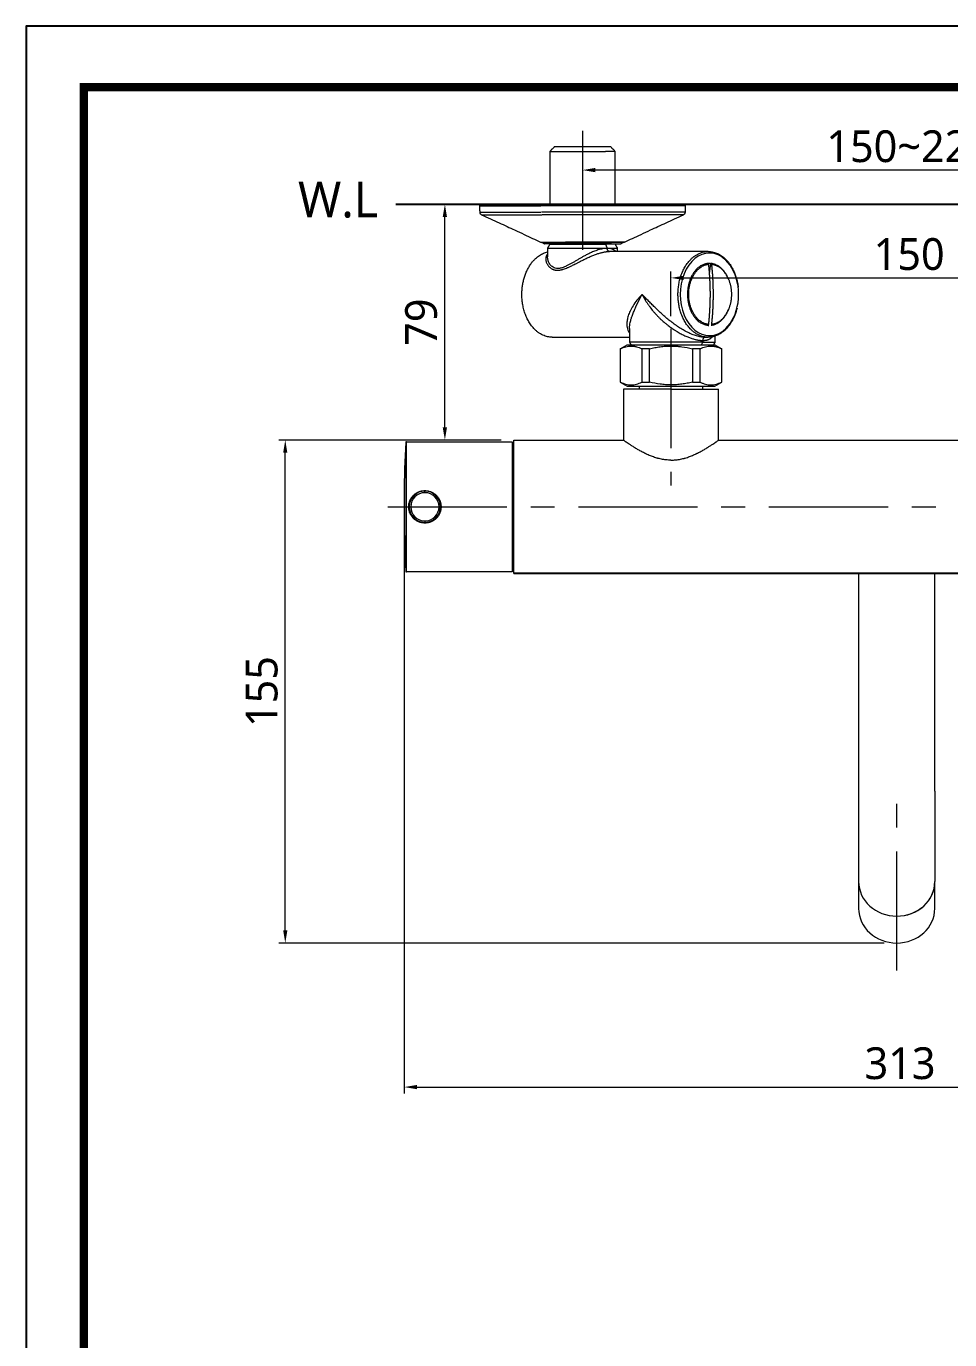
# Model space of a CAD drawing. Extents: x 5217 to 6345, y 0 to 827.
# Drawn here: x 5216.7 to 5507.5, y 413.4 to 826.8 of the extents above; entities that cross this region are included whole.
import ezdxf

# ---------------------------------------------------------------- set-up
doc = ezdxf.new("R2010")
doc.units = 0
doc.header["$LTSCALE"] = 30
doc.header["$MEASUREMENT"] = 0
doc.header["$PDMODE"] = 3
doc.header["$PDSIZE"] = -10
doc.linetypes.add('CENTER', pattern=[2, 1.25, -0.25, 0.25, -0.25])
doc.linetypes.add('HIDDEN2', pattern=[4.7625, 3.175, -1.5875])
doc.layers.get('0').update_dxf_attribs({"linetype": 'CONTINUOUS'})
doc.layers.get('DEFPOINTS').update_dxf_attribs({"linetype": 'CONTINUOUS'})
for name, color, linetype in [('1', 7, 'CONTINUOUS'), ('2', 1, 'HIDDEN2'), ('DEF_LAYER_ASSEM_MEMBER', 7, 'CONTINUOUS')]:
    doc.layers.add(name, color=color, linetype=linetype)
doc.layers.add('치수선', color=7, linetype='CONTINUOUS', lineweight=20)
doc.styles.add('Daelim Dimension', font='NanumGothic.ttf')
doc.dimstyles.new('DEFAULT', dxfattribs={"dimscale": 2, "dimtxt": 2, "dimasz": 2, "dimexe": 0, "dimexo": 2, "dimgap": 1, "dimtad": 1, "dimdec": 1, "dimzin": 9, "dimdsep": 46, "dimtxsty": 'Daelim Dimension', "dimcen": 0.5, "dimclrd": 252, "dimclre": 252, "dimclrt": 3, "dimadec": 1, "dimazin": 0, "dimtfac": 1, "dimtdec": 1, "dimtix": 1, "dimtmove": 0, "dimatfit": 3, "dimfxl": 1, "dimtolj": 1, "dimtzin": 1, "dimlwd": 9, "dimlwe": 9, "dimarcsym": 0})

# ---------------------------------------------------------------- blocks, each defined once
blk = doc.blocks.new('*D6')
at = {"color": 5, "lineweight": 9, "ltscale": 0.5, "transparency": 16777216}
for p, q in [((5647.98, 672.19), (5647.98, 490.92)), ((5335.67, 667.74), (5335.67, 490.92)), ((5339.67, 492.92), (5643.98, 492.92))]:
    blk.add_line(p, q, dxfattribs=at)
at = {"color": 5, "ltscale": 0.5, "transparency": 16777216}
for points in [[(5339.67, 493.59), (5339.67, 492.26), (5335.67, 492.92)], [(5643.98, 493.59), (5643.98, 492.26), (5647.98, 492.92)]]:
    blk.add_solid(points, dxfattribs=at)
at = {"layer": 'DEFPOINTS', "color": 0, "ltscale": 0.5, "transparency": 16777216}
for p in [(5647.98, 676.19), (5335.67, 671.74), (5647.98, 492.92)]:
    blk.add_point(p, dxfattribs=at)
at = {"color": 7, "ltscale": 0.5, "transparency": 16777216, "insert": (5491.83, 500.37), "char_height": 10, "attachment_point": 5, "style": 'Daelim Dimension'}
blk.add_mtext('\\A1;313', dxfattribs=at)
blk = doc.blocks.new('*D7')
at = {"color": 5, "lineweight": 9, "ltscale": 0.5, "transparency": 16777216}
for p, q in [((5366.19, 696.55), (5296.23, 696.55)), ((5298.23, 542.26), (5298.23, 692.55)), ((5486.78, 538.26), (5296.23, 538.26))]:
    blk.add_line(p, q, dxfattribs=at)
at = {"color": 5, "ltscale": 0.5, "transparency": 16777216}
for points in [[(5297.56, 692.55), (5298.89, 692.55), (5298.23, 696.55)], [(5297.56, 542.26), (5298.89, 542.26), (5298.23, 538.26)]]:
    blk.add_solid(points, dxfattribs=at)
at = {"layer": 'DEFPOINTS', "color": 0, "ltscale": 0.5, "transparency": 16777216}
for p in [(5298.23, 696.55), (5370.19, 696.55), (5490.78, 538.26)]:
    blk.add_point(p, dxfattribs=at)
at = {"color": 7, "ltscale": 0.5, "transparency": 16777216, "insert": (5290.84, 617.4), "char_height": 10, "attachment_point": 5, "rotation": 90, "style": 'Daelim Dimension'}
blk.add_mtext('\\A1;155', dxfattribs=at)
blk = doc.blocks.new('*D8')
at = {"color": 5, "lineweight": 9, "ltscale": 0.5, "transparency": 16777216}
for p, q in [((5355.86, 770.79), (5346.49, 770.79)), ((5348.49, 700.55), (5348.49, 766.79)), ((5366.19, 696.55), (5346.49, 696.55))]:
    blk.add_line(p, q, dxfattribs=at)
at = {"color": 5, "ltscale": 0.5, "transparency": 16777216}
for points in [[(5347.82, 766.79), (5349.15, 766.79), (5348.49, 770.79)], [(5347.82, 700.55), (5349.15, 700.55), (5348.49, 696.55)]]:
    blk.add_solid(points, dxfattribs=at)
at = {"layer": 'DEFPOINTS', "color": 0, "ltscale": 0.5, "transparency": 16777216}
for p in [(5348.49, 770.79), (5359.86, 770.79), (5370.19, 696.55)]:
    blk.add_point(p, dxfattribs=at)
at = {"color": 7, "ltscale": 0.5, "transparency": 16777216, "insert": (5341.04, 733.67), "char_height": 10, "attachment_point": 5, "rotation": 90, "style": 'Daelim Dimension'}
blk.add_mtext('\\A1;79', dxfattribs=at)
blk = doc.blocks.new('*D15')
at = {"color": 5, "lineweight": 9, "ltscale": 0.5, "transparency": 16777216}
for p, q in [((5419.69, 735.52), (5419.69, 749.61)), ((5569.69, 735.52), (5569.69, 749.61)), ((5423.69, 747.61), (5565.69, 747.61))]:
    blk.add_line(p, q, dxfattribs=at)
at = {"color": 5, "ltscale": 0.5, "transparency": 16777216}
for points in [[(5423.69, 748.27), (5423.69, 746.94), (5419.69, 747.61)], [(5565.69, 748.27), (5565.69, 746.94), (5569.69, 747.61)]]:
    blk.add_solid(points, dxfattribs=at)
at = {"layer": 'DEFPOINTS', "color": 0, "ltscale": 0.5, "transparency": 16777216}
for p in [(5569.69, 747.61), (5419.69, 731.52), (5569.69, 731.52)]:
    blk.add_point(p, dxfattribs=at)
at = {"color": 7, "ltscale": 0.5, "transparency": 16777216, "insert": (5494.69, 755.04), "char_height": 10, "attachment_point": 5, "style": 'Daelim Dimension'}
blk.add_mtext('\\A1;150', dxfattribs=at)
blk = doc.blocks.new('*D16')
at = {"color": 5, "lineweight": 9, "ltscale": 0.5, "transparency": 16777216}
for p, q in [((5391.84, 789.89), (5391.84, 779.54)), ((5597.55, 789.89), (5597.55, 779.54)), ((5593.55, 781.54), (5395.84, 781.54))]:
    blk.add_line(p, q, dxfattribs=at)
at = {"color": 5, "ltscale": 0.5, "transparency": 16777216}
for points in [[(5395.84, 782.2), (5395.84, 780.87), (5391.84, 781.54)], [(5593.55, 782.2), (5593.55, 780.87), (5597.55, 781.54)]]:
    blk.add_solid(points, dxfattribs=at)
at = {"layer": 'DEFPOINTS', "color": 0, "ltscale": 0.5, "transparency": 16777216}
for p in [(5391.84, 793.89), (5597.55, 793.89), (5391.84, 781.54)]:
    blk.add_point(p, dxfattribs=at)
at = {"color": 7, "ltscale": 0.5, "transparency": 16777216, "insert": (5494.69, 788.98), "char_height": 10, "attachment_point": 5, "style": 'Daelim Dimension'}
blk.add_mtext('\\A1;150~220', dxfattribs=at)

msp = doc.modelspace()

# ---------------------------------------------------------------- linework, layer by layer
at = {"ltscale": 0.5}
msp.add_line((5333.04, 770.79), (6023.73, 770.79), dxfattribs=at)
at = {"color": 7, "ltscale": 0.5}
msp.add_line((5611.19, 654.55), (5370.19, 654.55), dxfattribs=at)
at = {"ltscale": 0.5}
msp.add_lwpolyline([(5216.66, 0), (6345.06, 0), (6345.06, 826.8), (5216.66, 826.8)], close=True, dxfattribs=at)
at = {"color": 5, "linetype": 'ByBlock', "lineweight": 200, "const_width": 2.6}
msp.add_lwpolyline([(5234.81, 35.4), (6326.81, 35.4), (6326.81, 807.6), (5234.81, 807.6)], close=True, dxfattribs=at)
at = {"layer": '1', "color": 7, "linetype": 'Continuous', "lineweight": 18}
for p, q in [((5381.54, 787.42), (5381.54, 770.79)), ((5381.54, 787.42), (5399.12, 787.42)), ((5383.04, 788.92), (5400.64, 788.92)), ((5402.14, 787.42), (5399.12, 787.42)), ((5402.14, 770.79), (5402.14, 787.42)), ((5359.86, 770.79), (5378.91, 770.79)), ((5423.81, 770.79), (5379.04, 770.79)), ((5424.21, 768.31), (5424.31, 770.26)), ((5379.06, 758.79), (5386.67, 758.79)), ((5400.32, 758.32), (5379.84, 758.32)), ((5380.84, 757), (5380.84, 754.18)), ((5381.54, 758.32), (5381.54, 758.22)), ((5381.54, 758.22), (5399.12, 758.22)), ((5386.75, 758.79), (5386.67, 758.79)), ((5404.62, 758.79), (5386.75, 758.79)), ((5402.14, 758.22), (5399.12, 758.22)), ((5400.32, 758.32), (5403.84, 758.32)), ((5402.14, 758.22), (5402.14, 758.32)), ((5402.84, 755.92), (5402.84, 757)), ((5405.04, 758.88), (5405.03, 758.88)), ((5431.43, 755.92), (5400.32, 755.92)), ((5406.62, 731.69), (5406.62, 727.35)), ((5433.62, 727.35), (5433.62, 729.33)), ((5403.69, 725.3), (5405.86, 726.55)), ((5403.69, 725.3), (5403.69, 714.8)), ((5405.86, 726.55), (5433.53, 726.55)), ((5429.67, 727.35), (5406.62, 727.35)), ((5429.67, 727.35), (5433.62, 727.35)), ((5433.53, 726.55), (5435.69, 725.3)), ((5435.69, 714.8), (5435.69, 725.3)), ((5403.69, 714.8), (5405.86, 713.55)), ((5404.69, 712.55), (5404.69, 696.55)), ((5419.69, 712.55), (5404.69, 712.55)), ((5405.86, 713.55), (5433.53, 713.55)), ((5409.69, 713.55), (5409.69, 712.55)), ((5419.69, 712.55), (5434.69, 712.55)), ((5429.69, 712.55), (5429.69, 713.55)), ((5433.53, 713.55), (5435.69, 714.8)), ((5434.69, 696.55), (5434.69, 712.55)), ((5336.18, 695.86), (5336.18, 655.23)), ((5336.38, 696.05), (5369.69, 696.05)), ((5369.69, 696.05), (5369.69, 655.05)), ((5369.69, 695.55), (5370.19, 695.55)), ((5370.19, 654.55), (5370.19, 696.55)), ((5369.69, 655.05), (5336.38, 655.05)), ((5370.19, 655.55), (5369.69, 655.55)), ((5478.78, 557.59), (5478.78, 549.14)), ((5502.78, 549.14), (5502.78, 557.59))]:
    msp.add_line(p, q, dxfattribs=at)
at = {"layer": '1', "color": 7, "linetype": 'Continuous', "lineweight": 13}
for p, q in [((5359.36, 770.26), (5378.71, 770.26)), ((5424.31, 770.26), (5378.84, 770.26)), ((5359.47, 768.31), (5378.75, 768.31)), ((5360.04, 767.46), (5378.99, 767.46)), ((5424.21, 768.31), (5378.89, 768.31)), ((5423.63, 767.46), (5379.12, 767.46)), ((5378.64, 758.88), (5386.5, 758.88)), ((5386.58, 758.88), (5386.5, 758.88)), ((5405.03, 758.88), (5386.58, 758.88)), ((5399.12, 758.32), (5399.12, 758.22)), ((5399.61, 757), (5399.61, 756.92)), ((5400.32, 758.32), (5400.84, 758.79)), ((5431.79, 729.42), (5431.43, 728.92)), ((5429.34, 726.55), (5429.67, 727.35)), ((5336.38, 655.05), (5336.38, 696.05)), ((5342.19, 680), (5342.19, 680.5)), ((5342.19, 671.1), (5342.19, 670.6))]:
    msp.add_line(p, q, dxfattribs=at)
at = {"layer": '1', "color": 7, "linetype": 'Continuous', "lineweight": 18}
for centre, radius, start, end in [((5359.86, 770.29), 0.5, 90, 183), ((5423.81, 770.29), 0.5, 357, 90), ((5360.46, 768.37), 1, 183, 245.2249), ((5423.21, 768.37), 1, 294.7751, 357), ((5379.06, 759.79), 1, 245.2249, 270), ((5404.62, 759.79), 1, 270, 294.7751), ((5615.67, 678.97), 280, 176.5428, 179.9217), ((5336.38, 695.85), 0.2, 90, 176.5428), ((5342.19, 675.55), 4.95, 90, 270), ((5342.19, 675.55), 4.95, 270, 90), ((5615.67, 672.12), 280, 180.0782, 183.4572), ((5336.38, 655.25), 0.2, 183.4572, 270)]:
    msp.add_arc(centre, radius, start, end, dxfattribs=at)
at = {"layer": '1', "color": 7, "linetype": 'Continuous', "lineweight": 13}
for start, end in [(90, 270), (270, 90)]:
    msp.add_arc((5342.19, 675.55), 4.45, start, end, dxfattribs=at)
msp.add_ellipse((5386.67, 759.79), major_axis=(0, -1), ratio=0.404135, start_param=5.850778, end_param=6.283185, dxfattribs=at)
at = {"layer": '1', "color": 7, "linetype": 'Continuous', "lineweight": 18}
for centre, major_axis, ratio, start_param, end_param in [((5431.79, 742.42), (0, 13), 0.707107, 0, 3.141593), ((5431.79, 742.42), (0, 13), 0.707107, 3.141593, 6.283185), ((5459.58, 742.42), (0, 40), 0.707107, 1.32531, 1.408177), ((5490.78, 557.59), (12, 0), 0.906308, 3.141593, 4.712389), ((5490.78, 557.59), (-12, 0), 0.906308, 1.570796, 3.141593), ((5490.78, 549.14), (12, 0), 0.906308, 3.141593, 4.712389), ((5490.78, 549.14), (12, 0), 0.906308, 4.712389, 6.283185)]:
    msp.add_ellipse(centre, major_axis=major_axis, ratio=ratio, start_param=start_param, end_param=end_param, dxfattribs=at)
for points, degree in [([(5383.04, 788.92), (5381.54, 787.42)], 1), ([(5402.14, 787.42), (5400.64, 788.92)], 1), ([(5359.36, 770.26), (5359.47, 768.31)], 1), ([(5379.16, 758.75), (5379.84, 758.32)], 1), ([(5381.54, 758.22), (5380.84, 757)], 1), ([(5402.84, 757), (5402.14, 758.22)], 1), ([(5403.84, 758.32), (5404.54, 758.77)], 1), ([(5399.4, 755.86), (5399.66, 755.89)], 1), ([(5399.66, 755.89), (5399.94, 755.93), (5400.19, 755.94)], 2), ([(5431.62, 752.17), (5431.56, 752.17), (5431.44, 752.17), (5431.26, 752.16), (5431.14, 752.15), (5431.08, 752.14)], 3), ([(5431.08, 752.14), (5431.26, 752.14)], 1), ([(5432.15, 752.14), (5432.09, 752.15), (5431.97, 752.16), (5431.8, 752.17), (5431.68, 752.17), (5431.62, 752.17)], 3), ([(5432.15, 752.14), (5432.32, 752.14)], 1), ([(5431.08, 732.7), (5431.14, 732.69), (5431.26, 732.68), (5431.44, 732.67), (5431.56, 732.67), (5431.62, 732.67)], 3), ([(5431.26, 732.7), (5431.08, 732.7)], 1), ([(5382.29, 728.92), (5406.62, 728.92)], 1), ([(5429.88, 728.94), (5429.8, 728.95)], 1), ([(5430.26, 728.91), (5429.88, 728.94)], 1), ([(5430.37, 728.92), (5431.43, 728.92)], 1), ([(5403.75, 714.8), (5403.75, 725.3)], 1), ([(5406.62, 727.35), (5407.12, 726.48)], 1), ([(5410.52, 725.3), (5410.52, 714.8)], 1), ([(5412.93, 714.8), (5412.93, 725.3)], 1), ([(5426.46, 725.3), (5426.46, 714.8)], 1), ([(5428.87, 714.8), (5428.87, 725.3)], 1), ([(5433.12, 726.48), (5433.62, 727.35)], 1), ([(5435.63, 725.3), (5435.63, 714.8)], 1), ([(5370.19, 696.55), (5404.69, 696.55)], 1), ([(5434.69, 696.55), (5554.69, 696.55)], 1)]:
    msp.add_open_spline(points, degree=degree, dxfattribs=at)
for points, knots in [([(5360.04, 767.46), (5360.96, 767.04), (5362.76, 766.21), (5365.47, 764.98), (5368.02, 763.81), (5370.66, 762.59), (5373.36, 761.33), (5376.07, 760.06), (5377.81, 759.26), (5378.64, 758.88)], [0, 0, 0, 0, 0.155326, 0.298947, 0.43297, 0.559023, 0.716571, 0.863432, 1, 1, 1, 1]), ([(5405.03, 758.88), (5405.87, 759.26), (5407.6, 760.06), (5410.31, 761.33), (5413.01, 762.59), (5415.65, 763.81), (5418.21, 764.98), (5420.91, 766.21), (5422.71, 767.04), (5423.63, 767.46)], [0, 0, 0, 0, 0.136568, 0.283429, 0.440977, 0.56703, 0.701053, 0.844674, 1, 1, 1, 1]), ([(5431.26, 752.14), (5431.27, 752.14), (5431.28, 752.14), (5431.3, 752.14), (5431.31, 752.13), (5431.32, 752.13), (5431.32, 752.13), (5431.34, 752.12), (5431.35, 752.11), (5431.37, 752.1), (5431.38, 752.09), (5431.39, 752.08), (5431.39, 752.08), (5431.4, 752.06), (5431.41, 752.05), (5431.43, 752.03), (5431.43, 752.02), (5431.44, 752), (5431.44, 752), (5431.45, 751.97), (5431.45, 751.96), (5431.46, 751.92), (5431.46, 751.91), (5431.47, 751.89)], [0, 0, 0, 0, 0.125, 0.125, 0.1875, 0.1875, 0.25, 0.25, 0.375, 0.375, 0.4375, 0.4375, 0.5, 0.5, 0.625, 0.625, 0.6875, 0.6875, 0.75, 0.75, 0.875, 0.875, 1, 1, 1, 1]), ([(5432.32, 752.14), (5432.33, 752.14), (5432.34, 752.14), (5432.36, 752.14), (5432.37, 752.13), (5432.38, 752.13), (5432.39, 752.13), (5432.4, 752.12), (5432.41, 752.11), (5432.43, 752.1), (5432.44, 752.09), (5432.45, 752.08), (5432.45, 752.08), (5432.47, 752.06), (5432.47, 752.05), (5432.49, 752.03), (5432.49, 752.02), (5432.5, 752), (5432.5, 752), (5432.51, 751.97), (5432.51, 751.96), (5432.52, 751.92), (5432.53, 751.91), (5432.53, 751.89)], [0, 0, 0, 0, 0.125, 0.125, 0.1875, 0.1875, 0.25, 0.25, 0.375, 0.375, 0.4375, 0.4375, 0.5, 0.5, 0.625, 0.625, 0.6875, 0.6875, 0.75, 0.75, 0.875, 0.875, 1, 1, 1, 1]), ([(5406.62, 731.68), (5406.62, 731.68), (5406.62, 731.85), (5406.63, 732.15), (5406.66, 732.45), (5406.68, 732.58)], [0, 0, 0, 0, 0.002729, 0.58299, 1, 1, 1, 1]), ([(5431.47, 732.96), (5431.46, 732.94), (5431.46, 732.92), (5431.46, 732.9), (5431.45, 732.89), (5431.45, 732.87), (5431.45, 732.86), (5431.44, 732.84), (5431.43, 732.82), (5431.42, 732.8), (5431.41, 732.8), (5431.4, 732.78), (5431.4, 732.78), (5431.39, 732.76), (5431.38, 732.75), (5431.36, 732.74), (5431.35, 732.73), (5431.34, 732.73), (5431.34, 732.72), (5431.32, 732.71), (5431.31, 732.71), (5431.28, 732.7), (5431.27, 732.7), (5431.26, 732.7)], [0, 0, 0, 0, 0.125, 0.125, 0.1875, 0.1875, 0.25, 0.25, 0.375, 0.375, 0.4375, 0.4375, 0.5, 0.5, 0.625, 0.625, 0.6875, 0.6875, 0.75, 0.75, 0.875, 0.875, 1, 1, 1, 1]), ([(5432.53, 732.96), (5432.53, 732.94), (5432.52, 732.92), (5432.52, 732.9), (5432.51, 732.89), (5432.51, 732.87), (5432.51, 732.86), (5432.5, 732.84), (5432.49, 732.82), (5432.48, 732.8), (5432.47, 732.8), (5432.47, 732.78), (5432.46, 732.78), (5432.45, 732.76), (5432.44, 732.75), (5432.42, 732.74), (5432.41, 732.73), (5432.4, 732.73), (5432.4, 732.72), (5432.38, 732.71), (5432.37, 732.71), (5432.34, 732.7), (5432.33, 732.7), (5432.32, 732.7)], [0, 0, 0, 0, 0.125, 0.125, 0.1875, 0.1875, 0.25, 0.25, 0.375, 0.375, 0.4375, 0.4375, 0.5, 0.5, 0.625, 0.625, 0.6875, 0.6875, 0.75, 0.75, 0.875, 0.875, 1, 1, 1, 1]), ([(5403.75, 725.3), (5404.03, 725.43), (5404.31, 725.55), (5404.87, 725.77), (5405.15, 725.86), (5405.71, 726.01), (5405.99, 726.07), (5406.56, 726.14), (5406.84, 726.16), (5407.41, 726.16), (5407.69, 726.14), (5408.05, 726.1), (5408.12, 726.09), (5408.26, 726.06), (5408.48, 726.02), (5408.69, 725.97), (5409.4, 725.79), (5409.96, 725.57), (5410.52, 725.3)], [0, 0, 0, 0, 0.125, 0.125, 0.25, 0.25, 0.375, 0.375, 0.5, 0.5, 0.625, 0.625, 0.65625, 0.65625, 0.6875, 0.75, 0.75, 1, 1, 1, 1]), ([(5412.93, 725.3), (5413.48, 725.43), (5414.04, 725.55), (5415.16, 725.77), (5415.72, 725.86), (5416.84, 726.01), (5417.4, 726.07), (5418.53, 726.14), (5419.1, 726.16), (5420.24, 726.16), (5420.81, 726.14), (5421.52, 726.1), (5421.66, 726.09), (5421.95, 726.06), (5422.38, 726.02), (5422.8, 725.97), (5424.22, 725.79), (5425.34, 725.57), (5426.46, 725.3)], [0, 0, 0, 0, 0.125, 0.125, 0.25, 0.25, 0.375, 0.375, 0.5, 0.5, 0.625, 0.625, 0.65625, 0.65625, 0.6875, 0.75, 0.75, 1, 1, 1, 1]), ([(5428.87, 725.3), (5429.15, 725.43), (5429.42, 725.55), (5429.98, 725.77), (5430.26, 725.86), (5430.82, 726.01), (5431.11, 726.07), (5431.67, 726.14), (5431.95, 726.16), (5432.52, 726.16), (5432.81, 726.14), (5433.16, 726.1), (5433.24, 726.09), (5433.38, 726.06), (5433.59, 726.02), (5433.81, 725.97), (5434.51, 725.79), (5435.07, 725.57), (5435.63, 725.3)], [0, 0, 0, 0, 0.125, 0.125, 0.25, 0.25, 0.375, 0.375, 0.5, 0.5, 0.625, 0.625, 0.65625, 0.65625, 0.6875, 0.75, 0.75, 1, 1, 1, 1]), ([(5403.75, 714.8), (5404.03, 714.66), (5404.31, 714.54), (5404.87, 714.33), (5405.15, 714.23), (5405.71, 714.09), (5405.99, 714.03), (5406.56, 713.95), (5406.84, 713.93), (5407.27, 713.93), (5407.41, 713.93), (5407.62, 713.95), (5407.69, 713.95), (5407.84, 713.97), (5407.91, 713.98), (5408.27, 714.03), (5408.55, 714.08), (5409.4, 714.31), (5409.96, 714.52), (5410.52, 714.8)], [0, 0, 0, 0, 0.125, 0.125, 0.25, 0.25, 0.375, 0.375, 0.5, 0.5, 0.5625, 0.5625, 0.59375, 0.59375, 0.625, 0.625, 0.75, 0.75, 1, 1, 1, 1]), ([(5426.46, 714.8), (5425.9, 714.66), (5425.34, 714.54), (5424.23, 714.33), (5423.67, 714.23), (5422.54, 714.09), (5421.98, 714.03), (5420.85, 713.95), (5420.28, 713.93), (5419.43, 713.93), (5419.15, 713.93), (5418.72, 713.95), (5418.58, 713.95), (5418.29, 713.97), (5418.15, 713.98), (5417.43, 714.03), (5416.86, 714.08), (5415.16, 714.31), (5414.04, 714.52), (5412.93, 714.8)], [0, 0, 0, 0, 0.125, 0.125, 0.25, 0.25, 0.375, 0.375, 0.5, 0.5, 0.5625, 0.5625, 0.59375, 0.59375, 0.625, 0.625, 0.75, 0.75, 1, 1, 1, 1]), ([(5428.87, 714.8), (5429.15, 714.66), (5429.42, 714.54), (5429.98, 714.33), (5430.26, 714.23), (5430.82, 714.09), (5431.11, 714.03), (5431.67, 713.95), (5431.95, 713.93), (5432.38, 713.93), (5432.52, 713.93), (5432.74, 713.95), (5432.81, 713.95), (5432.95, 713.97), (5433.02, 713.98), (5433.38, 714.03), (5433.66, 714.08), (5434.51, 714.31), (5435.08, 714.52), (5435.63, 714.8)], [0, 0, 0, 0, 0.125, 0.125, 0.25, 0.25, 0.375, 0.375, 0.5, 0.5, 0.5625, 0.5625, 0.59375, 0.59375, 0.625, 0.625, 0.75, 0.75, 1, 1, 1, 1]), ([(5419.69, 690.24), (5419.17, 690.24), (5418.66, 690.27), (5417.66, 690.38), (5417.16, 690.45), (5416.43, 690.6), (5416.19, 690.65), (5415.82, 690.74), (5415.7, 690.77), (5415.52, 690.82), (5415.46, 690.84), (5415.34, 690.87), (5415.05, 690.96), (5414.52, 691.12), (5414.07, 691.28), (5413.4, 691.53), (5412.97, 691.7), (5412.34, 691.98), (5412.13, 692.07), (5411.88, 692.19), (5411.83, 692.22), (5411.73, 692.26), (5411.57, 692.34), (5411.43, 692.41), (5410.93, 692.65), (5410.55, 692.85), (5409.83, 693.24), (5409.48, 693.44), (5408.97, 693.74), (5408.81, 693.83), (5408.57, 693.98), (5408.49, 694.03), (5408.37, 694.1), (5408.33, 694.12), (5408.25, 694.17), (5408.22, 694.19), (5407.87, 694.41), (5407.58, 694.59), (5407.04, 694.94), (5406.79, 695.1), (5406.33, 695.41), (5406.11, 695.56), (5405.82, 695.76), (5405.73, 695.82), (5405.62, 695.9), (5405.6, 695.91), (5405.55, 695.94), (5405.53, 695.95), (5405.47, 696), (5405.43, 696.02), (5405.24, 696.16), (5405.11, 696.25), (5404.91, 696.39), (5404.83, 696.45), (5404.76, 696.5), (5404.75, 696.51), (5404.73, 696.52), (5404.72, 696.53), (5404.7, 696.54), (5404.69, 696.55), (5404.69, 696.55), (5404.69, 696.55), (5404.69, 696.55)], [0, 0, 0, 0, 0.06241, 0.06241, 0.124821, 0.124821, 0.156026, 0.156026, 0.171629, 0.171629, 0.17943, 0.17943, 0.187231, 0.218437, 0.249642, 0.249642, 0.312052, 0.312052, 0.343257, 0.343257, 0.351059, 0.351059, 0.35886, 0.374463, 0.374463, 0.436873, 0.436873, 0.499284, 0.499284, 0.530489, 0.530489, 0.546091, 0.546091, 0.553893, 0.553893, 0.561694, 0.561694, 0.624104, 0.624104, 0.686515, 0.686515, 0.748925, 0.748925, 0.780131, 0.780131, 0.787932, 0.787932, 0.795733, 0.795733, 0.811336, 0.811336, 0.873746, 0.873746, 0.936157, 0.936157, 0.951759, 0.951759, 0.967362, 0.967362, 0.998567, 0.998567, 1, 1, 1, 1]), ([(5419.69, 690.24), (5420.21, 690.24), (5420.72, 690.27), (5421.73, 690.38), (5422.22, 690.45), (5422.96, 690.6), (5423.2, 690.65), (5423.56, 690.74), (5423.68, 690.77), (5423.86, 690.82), (5423.92, 690.84), (5424.04, 690.87), (5424.34, 690.96), (5424.86, 691.12), (5425.31, 691.28), (5425.98, 691.53), (5426.41, 691.7), (5427.04, 691.98), (5427.25, 692.07), (5427.51, 692.19), (5427.56, 692.22), (5427.66, 692.26), (5427.81, 692.34), (5427.96, 692.41), (5428.45, 692.65), (5428.83, 692.85), (5429.56, 693.24), (5429.91, 693.44), (5430.41, 693.74), (5430.57, 693.83), (5430.82, 693.98), (5430.9, 694.03), (5431.01, 694.1), (5431.05, 694.12), (5431.13, 694.17), (5431.17, 694.19), (5431.51, 694.41), (5431.8, 694.59), (5432.34, 694.94), (5432.59, 695.1), (5433.06, 695.41), (5433.27, 695.56), (5433.56, 695.76), (5433.66, 695.82), (5433.77, 695.9), (5433.79, 695.91), (5433.83, 695.94), (5433.85, 695.95), (5433.91, 696), (5433.95, 696.02), (5434.14, 696.16), (5434.27, 696.25), (5434.48, 696.39), (5434.56, 696.45), (5434.62, 696.5), (5434.63, 696.51), (5434.66, 696.52), (5434.66, 696.53), (5434.68, 696.54), (5434.69, 696.55), (5434.69, 696.55), (5434.69, 696.55), (5434.69, 696.55)], [0, 0, 0, 0, 0.06241, 0.06241, 0.124821, 0.124821, 0.156026, 0.156026, 0.171629, 0.171629, 0.17943, 0.17943, 0.187231, 0.218437, 0.249642, 0.249642, 0.312052, 0.312052, 0.343257, 0.343257, 0.351059, 0.351059, 0.35886, 0.374463, 0.374463, 0.436873, 0.436873, 0.499284, 0.499284, 0.530489, 0.530489, 0.546091, 0.546091, 0.553893, 0.553893, 0.561694, 0.561694, 0.624104, 0.624104, 0.686515, 0.686515, 0.748925, 0.748925, 0.78013, 0.78013, 0.787932, 0.787932, 0.795733, 0.795733, 0.811336, 0.811336, 0.873746, 0.873746, 0.936157, 0.936157, 0.951759, 0.951759, 0.967362, 0.967362, 0.998567, 0.998567, 1, 1, 1, 1]), ([(5335.67, 679.36), (5335.67, 679.33), (5335.67, 679.17), (5335.67, 678.69), (5335.67, 678.04), (5335.67, 677.35), (5335.67, 676.71), (5335.67, 675.99), (5335.67, 675.12), (5335.67, 674.07), (5335.67, 673.03), (5335.67, 672.12), (5335.67, 671.81), (5335.67, 671.74)], [0, 0, 0, 0, 0.095766, 0.187125, 0.270175, 0.342525, 0.403372, 0.453063, 0.536817, 0.629984, 0.73602, 0.861262, 1, 1, 1, 1]), ([(5337.09, 675.55), (5337.09, 675.72), (5337.1, 675.88), (5337.13, 676.22), (5337.18, 676.55), (5337.26, 676.87), (5337.33, 677.07), (5337.34, 677.11), (5337.36, 677.19), (5337.38, 677.23), (5337.42, 677.35), (5337.45, 677.43), (5337.55, 677.66), (5337.62, 677.81), (5337.77, 678.1), (5337.86, 678.24), (5338, 678.45), (5338.05, 678.52), (5338.12, 678.62), (5338.15, 678.65), (5338.2, 678.72), (5338.23, 678.75), (5338.36, 678.91), (5338.47, 679.04), (5338.7, 679.27), (5338.83, 679.38), (5339.08, 679.59), (5339.22, 679.69), (5339.39, 679.81), (5339.42, 679.83), (5339.5, 679.88), (5339.6, 679.94), (5339.71, 680), (5339.93, 680.12), (5340.23, 680.26), (5340.54, 680.38), (5340.78, 680.45), (5340.86, 680.47), (5340.99, 680.5), (5341.03, 680.51), (5341.11, 680.53), (5341.15, 680.54), (5341.36, 680.58), (5341.69, 680.63), (5342.02, 680.65), (5342.35, 680.65), (5342.52, 680.64), (5342.73, 680.62), (5342.77, 680.61), (5342.86, 680.6), (5342.98, 680.59), (5343.11, 680.56), (5343.35, 680.52), (5343.68, 680.43), (5343.99, 680.32), (5344.18, 680.24), (5344.22, 680.23), (5344.3, 680.19), (5344.34, 680.17), (5344.45, 680.12), (5344.53, 680.08), (5344.75, 679.96), (5344.89, 679.88), (5345.16, 679.69), (5345.3, 679.6), (5345.49, 679.44), (5345.55, 679.38), (5345.65, 679.3), (5345.68, 679.27), (5345.74, 679.21), (5345.77, 679.18), (5345.91, 679.04), (5346.03, 678.91), (5346.24, 678.66), (5346.34, 678.52), (5346.52, 678.25), (5346.61, 678.11), (5346.71, 677.92), (5346.72, 677.88), (5346.76, 677.81), (5346.82, 677.7), (5346.87, 677.58), (5346.97, 677.35), (5347.08, 677.04), (5347.16, 676.72), (5347.21, 676.47), (5347.22, 676.39), (5347.24, 676.26), (5347.25, 676.22), (5347.26, 676.14), (5347.26, 676.09), (5347.28, 675.88), (5347.29, 675.72), (5347.29, 675.55)], [0, 0, 0, 0, 0.03125, 0.03125, 0.0625, 0.09375, 0.09375, 0.101563, 0.101563, 0.109375, 0.109375, 0.125, 0.125, 0.15625, 0.15625, 0.1875, 0.1875, 0.203125, 0.203125, 0.210937, 0.210937, 0.21875, 0.21875, 0.25, 0.25, 0.28125, 0.28125, 0.3125, 0.3125, 0.320312, 0.320312, 0.328125, 0.34375, 0.34375, 0.375, 0.40625, 0.40625, 0.421875, 0.421875, 0.429687, 0.429687, 0.4375, 0.4375, 0.46875, 0.5, 0.5, 0.53125, 0.53125, 0.539062, 0.539062, 0.546875, 0.5625, 0.5625, 0.59375, 0.625, 0.625, 0.632813, 0.632813, 0.640625, 0.640625, 0.65625, 0.65625, 0.6875, 0.6875, 0.71875, 0.71875, 0.734375, 0.734375, 0.742188, 0.742188, 0.75, 0.75, 0.78125, 0.78125, 0.8125, 0.8125, 0.84375, 0.84375, 0.851563, 0.851563, 0.859375, 0.875, 0.875, 0.90625, 0.9375, 0.9375, 0.953125, 0.953125, 0.960938, 0.960938, 0.96875, 0.96875, 1, 1, 1, 1]), ([(5347.29, 675.55), (5347.29, 675.38), (5347.28, 675.21), (5347.25, 674.88), (5347.2, 674.55), (5347.12, 674.22), (5347.06, 674.02), (5347.05, 673.98), (5347.02, 673.9), (5347.01, 673.86), (5346.96, 673.74), (5346.93, 673.67), (5346.84, 673.44), (5346.77, 673.28), (5346.61, 672.99), (5346.52, 672.85), (5346.39, 672.64), (5346.34, 672.57), (5346.26, 672.47), (5346.24, 672.44), (5346.19, 672.37), (5346.16, 672.34), (5346.03, 672.18), (5345.92, 672.06), (5345.68, 671.82), (5345.56, 671.71), (5345.3, 671.5), (5345.17, 671.4), (5345, 671.29), (5344.96, 671.26), (5344.89, 671.22), (5344.78, 671.15), (5344.67, 671.09), (5344.45, 670.97), (5344.15, 670.83), (5343.84, 670.72), (5343.6, 670.64), (5343.52, 670.62), (5343.4, 670.59), (5343.36, 670.58), (5343.27, 670.56), (5343.23, 670.55), (5343.03, 670.51), (5342.7, 670.46), (5342.36, 670.45), (5342.03, 670.45), (5341.86, 670.45), (5341.65, 670.48), (5341.61, 670.48), (5341.53, 670.49), (5341.4, 670.51), (5341.28, 670.53), (5341.03, 670.58), (5340.71, 670.66), (5340.4, 670.77), (5340.2, 670.85), (5340.16, 670.87), (5340.09, 670.9), (5340.05, 670.92), (5339.93, 670.97), (5339.86, 671.01), (5339.64, 671.13), (5339.5, 671.21), (5339.22, 671.4), (5339.09, 671.5), (5338.9, 671.65), (5338.83, 671.71), (5338.74, 671.79), (5338.71, 671.82), (5338.65, 671.88), (5338.62, 671.91), (5338.47, 672.06), (5338.36, 672.18), (5338.15, 672.44), (5338.05, 672.57), (5337.86, 672.84), (5337.78, 672.99), (5337.68, 673.17), (5337.66, 673.21), (5337.62, 673.28), (5337.57, 673.4), (5337.52, 673.51), (5337.42, 673.74), (5337.31, 674.05), (5337.23, 674.38), (5337.18, 674.62), (5337.16, 674.71), (5337.14, 674.83), (5337.14, 674.87), (5337.13, 674.96), (5337.12, 675), (5337.1, 675.21), (5337.09, 675.38), (5337.09, 675.55)], [0, 0, 0, 0, 0.03125, 0.03125, 0.0625, 0.09375, 0.09375, 0.101563, 0.101563, 0.109375, 0.109375, 0.125, 0.125, 0.15625, 0.15625, 0.1875, 0.1875, 0.203125, 0.203125, 0.210938, 0.210938, 0.21875, 0.21875, 0.25, 0.25, 0.28125, 0.28125, 0.3125, 0.3125, 0.320313, 0.320313, 0.328125, 0.34375, 0.34375, 0.375, 0.40625, 0.40625, 0.421875, 0.421875, 0.429688, 0.429688, 0.4375, 0.4375, 0.46875, 0.5, 0.5, 0.53125, 0.53125, 0.539063, 0.539063, 0.546875, 0.5625, 0.5625, 0.59375, 0.625, 0.625, 0.632813, 0.632813, 0.640625, 0.640625, 0.65625, 0.65625, 0.6875, 0.6875, 0.71875, 0.71875, 0.734375, 0.734375, 0.742188, 0.742188, 0.75, 0.75, 0.78125, 0.78125, 0.8125, 0.8125, 0.84375, 0.84375, 0.851563, 0.851563, 0.859375, 0.875, 0.875, 0.90625, 0.9375, 0.9375, 0.953125, 0.953125, 0.960938, 0.960938, 0.96875, 0.96875, 1, 1, 1, 1])]:
    msp.add_open_spline(points, degree=3, knots=knots, dxfattribs=at)
for points, weights, knots in [([(5380.84, 757), (5380.83, 757), (5384.06, 757), (5391.84, 757), (5399.61, 757)], [0.853553401401, 0.853511580619, 1, 0.707106778929, 1], [0, 0, 0, 0.333397, 0.333397, 1, 1, 1]), ([(5382.29, 728.92), (5372.74, 728.92), (5372.74, 742.42), (5372.74, 754), (5380.83, 755.76)], [1, 0.707106784669, 1, 0.737933789517, 0.944835073548], [0, 0, 0, 0.527774, 0.527774, 1, 1, 1]), ([(5431.43, 728.92), (5421.89, 728.92), (5421.89, 742.42), (5421.89, 755.92), (5431.43, 755.92)], [1, 0.707106779268, 1, 0.707106779268, 1], [0, 0, 0, 0.5, 0.5, 1, 1, 1]), ([(5431.26, 752.14), (5424.89, 751.45), (5424.89, 742.42), (5424.89, 733.39), (5431.26, 732.7)], [1, 0.733799385723, 1, 0.733799385723, 1], [0, 0, 0, 0.5, 0.5, 1, 1, 1]), ([(5436.93, 748.87), (5438.71, 746.14), (5438.71, 742.42), (5438.71, 738.71), (5436.93, 735.98)], [0.86725012648, 0.867258416972, 1, 0.867250139551, 0.867250125962], [0, 0, 0, 0.499984, 0.499984, 1, 1, 1])]:
    msp.add_rational_spline(points, weights, degree=2, knots=knots, dxfattribs=at)
at = {"layer": '1', "color": 7, "linetype": 'Continuous', "lineweight": 13}
for points, knots in [([(5399.61, 756.92), (5399.26, 756.92), (5398.44, 756.85), (5397.09, 756.54), (5395.69, 756.06), (5394.43, 755.52), (5393.3, 754.97), (5392.31, 754.45), (5391.41, 753.94), (5390.56, 753.45), (5389.71, 752.96), (5388.87, 752.46), (5388.05, 751.99), (5387.23, 751.55), (5386.39, 751.14), (5385.48, 750.78), (5384.53, 750.55), (5383.62, 750.55), (5382.87, 750.77), (5382.29, 751.12), (5381.85, 751.53), (5381.51, 751.97), (5381.24, 752.44), (5381.04, 752.94), (5380.9, 753.44), (5380.84, 753.85), (5380.84, 754.1), (5380.84, 754.18)], [0, 0, 0, 0, 0.053239, 0.115196, 0.172169, 0.222182, 0.266475, 0.305819, 0.34118, 0.375256, 0.410341, 0.445913, 0.481141, 0.515356, 0.550893, 0.59167, 0.637002, 0.684074, 0.729518, 0.770486, 0.806227, 0.840572, 0.875971, 0.91175, 0.947049, 0.981301, 1, 1, 1, 1]), ([(5402.24, 755.93), (5402.22, 755.95), (5402.04, 756.16), (5401.58, 756.53), (5400.7, 756.85), (5399.98, 756.92), (5399.61, 756.92)], [0, 0, 0, 0, 0.029519, 0.351379, 0.700214, 1, 1, 1, 1]), ([(5380.82, 755.09), (5380.79, 755.05), (5380.7, 754.95), (5380.56, 754.76), (5380.44, 754.53), (5380.34, 754.28), (5380.27, 754.01), (5380.24, 753.7), (5380.24, 753.38), (5380.28, 753.07), (5380.36, 752.73), (5380.48, 752.36), (5380.66, 751.98), (5380.87, 751.64), (5381.1, 751.33), (5381.34, 751.06), (5381.59, 750.83), (5381.86, 750.62), (5382.14, 750.45), (5382.43, 750.3), (5382.7, 750.2), (5382.95, 750.12), (5383.19, 750.07), (5383.43, 750.03), (5383.68, 750), (5383.93, 750), (5384.19, 750), (5384.46, 750.03), (5384.74, 750.06), (5385.03, 750.12), (5385.4, 750.21), (5385.88, 750.34), (5386.48, 750.56), (5387.04, 750.79), (5387.54, 751.01), (5387.98, 751.21), (5388.45, 751.44), (5388.98, 751.7), (5389.46, 751.95), (5389.91, 752.18), (5390.3, 752.38), (5390.72, 752.6), (5391.18, 752.83), (5391.69, 753.09), (5392.3, 753.39), (5392.95, 753.71), (5393.62, 754.02), (5394.22, 754.29), (5394.79, 754.53), (5395.35, 754.76), (5395.92, 754.98), (5396.45, 755.16), (5396.95, 755.32), (5397.44, 755.47), (5397.92, 755.59), (5398.36, 755.7), (5398.66, 755.75), (5398.83, 755.78), (5398.86, 755.79), (5398.9, 755.79), (5398.93, 755.8), (5398.97, 755.81), (5399.01, 755.81), (5399.04, 755.82), (5399.08, 755.82), (5399.11, 755.83), (5399.15, 755.83), (5399.18, 755.84), (5399.22, 755.84), (5399.25, 755.85), (5399.29, 755.85), (5399.32, 755.86), (5399.36, 755.86), (5399.39, 755.86), (5399.42, 755.87), (5399.46, 755.87), (5399.49, 755.88), (5399.53, 755.88), (5399.56, 755.88), (5399.59, 755.89), (5399.63, 755.89), (5399.66, 755.89), (5399.69, 755.89), (5399.73, 755.9), (5399.76, 755.9), (5399.79, 755.9), (5399.82, 755.9), (5399.86, 755.91), (5399.89, 755.91), (5399.92, 755.91), (5399.95, 755.91), (5399.98, 755.91), (5400.01, 755.91), (5400.05, 755.92), (5400.08, 755.92), (5400.11, 755.92), (5400.14, 755.92), (5400.17, 755.92), (5400.2, 755.92), (5400.23, 755.92), (5400.26, 755.92), (5400.29, 755.92), (5400.31, 755.92), (5400.32, 755.92)], [0, 0, 0, 0, 0.01003, 0.028574, 0.048308, 0.065852, 0.085506, 0.107279, 0.131181, 0.150449, 0.169753, 0.198666, 0.221923, 0.245853, 0.267729, 0.28754, 0.305273, 0.323533, 0.34061, 0.356492, 0.37117, 0.382696, 0.393997, 0.40507, 0.415916, 0.42653, 0.437139, 0.447974, 0.459029, 0.470304, 0.481798, 0.501721, 0.523753, 0.547871, 0.56186, 0.577232, 0.593982, 0.612102, 0.631586, 0.644228, 0.657591, 0.671674, 0.686474, 0.704459, 0.722454, 0.747105, 0.769116, 0.788498, 0.805264, 0.825019, 0.843565, 0.860909, 0.877054, 0.893893, 0.910135, 0.925781, 0.940834, 0.942151, 0.943467, 0.944782, 0.946095, 0.947407, 0.948718, 0.950027, 0.951334, 0.952641, 0.953946, 0.955249, 0.956552, 0.957853, 0.959152, 0.96045, 0.961747, 0.963043, 0.964337, 0.96563, 0.966921, 0.968211, 0.9695, 0.970787, 0.972073, 0.973357, 0.97464, 0.975921, 0.977202, 0.97848, 0.979758, 0.981034, 0.982308, 0.983581, 0.984853, 0.986123, 0.987392, 0.988659, 0.989925, 0.99119, 0.992453, 0.993714, 0.994974, 0.996233, 0.99749, 0.998746, 1, 1, 1, 1]), ([(5410.57, 742.42), (5410, 741.83), (5408.97, 740.66), (5407.73, 738.89), (5406.82, 737.23), (5406.21, 735.7), (5405.86, 734.32), (5405.74, 733.1), (5405.81, 732.04), (5406.06, 731.15), (5406.36, 730.59), (5406.56, 730.32), (5406.6, 730.27)], [0, 0, 0, 0, 0.15153, 0.289011, 0.414488, 0.529465, 0.6351, 0.732338, 0.822021, 0.904966, 0.982014, 1, 1, 1, 1]), ([(5406.68, 732.58), (5406.69, 732.66), (5406.73, 732.99), (5406.83, 733.52), (5406.99, 734.16), (5407.14, 734.67), (5407.25, 735.03), (5407.38, 735.43), (5407.55, 735.91), (5407.79, 736.53), (5408.05, 737.16), (5408.32, 737.8), (5408.54, 738.28), (5408.67, 738.58), (5408.73, 738.7), (5408.79, 738.82), (5408.84, 738.94), (5408.9, 739.06), (5408.96, 739.18), (5409.01, 739.3), (5409.07, 739.41), (5409.12, 739.53), (5409.18, 739.64), (5409.23, 739.75), (5409.29, 739.86), (5409.34, 739.97), (5409.39, 740.08), (5409.44, 740.19), (5409.5, 740.29), (5409.55, 740.4), (5409.6, 740.5), (5409.65, 740.6), (5409.7, 740.7), (5409.75, 740.8), (5409.8, 740.9), (5409.85, 740.99), (5409.89, 741.09), (5409.94, 741.18), (5409.99, 741.28), (5410.03, 741.37), (5410.08, 741.46), (5410.12, 741.54), (5410.17, 741.63), (5410.21, 741.72), (5410.26, 741.8), (5410.3, 741.88), (5410.34, 741.96), (5410.38, 742.04), (5410.42, 742.12), (5410.46, 742.2), (5410.5, 742.27), (5410.54, 742.35), (5410.56, 742.4), (5410.57, 742.42)], [0, 0, 0, 0, 0.028527, 0.116808, 0.188697, 0.24427, 0.28359, 0.306708, 0.37102, 0.435213, 0.499288, 0.563246, 0.627081, 0.639159, 0.651094, 0.662886, 0.674535, 0.686042, 0.697406, 0.708628, 0.719708, 0.730646, 0.741441, 0.752095, 0.762606, 0.772976, 0.783203, 0.793289, 0.803234, 0.813038, 0.8227, 0.832222, 0.841604, 0.850845, 0.859947, 0.868908, 0.87773, 0.886413, 0.894956, 0.90336, 0.911625, 0.919751, 0.927738, 0.935587, 0.943297, 0.950868, 0.958302, 0.965597, 0.972753, 0.979772, 0.986653, 0.993395, 1, 1, 1, 1]), ([(5410.57, 742.42), (5410.6, 742.37), (5410.65, 742.28), (5410.72, 742.14), (5410.8, 741.99), (5410.88, 741.84), (5410.97, 741.68), (5411.06, 741.52), (5411.15, 741.36), (5411.24, 741.2), (5411.34, 741.03), (5411.44, 740.86), (5411.55, 740.68), (5411.66, 740.5), (5411.82, 740.24), (5412.04, 739.91), (5412.3, 739.51), (5412.56, 739.13), (5412.81, 738.78), (5413.13, 738.34), (5413.55, 737.8), (5414.07, 737.16), (5414.61, 736.53), (5415.18, 735.91), (5415.65, 735.42), (5416.04, 735.04), (5416.36, 734.72), (5416.77, 734.34), (5417.27, 733.88), (5417.88, 733.37), (5418.67, 732.73), (5419.56, 732.06), (5420.47, 731.43), (5421.46, 730.79), (5422.54, 730.16), (5423.58, 729.63), (5424.36, 729.27), (5424.94, 729.02), (5425.49, 728.8), (5426.02, 728.61), (5426.53, 728.45), (5427.03, 728.3), (5427.52, 728.18), (5427.84, 728.12), (5428.01, 728.08), (5428.05, 728.08), (5428.09, 728.07), (5428.13, 728.06), (5428.17, 728.06), (5428.21, 728.05), (5428.25, 728.04), (5428.29, 728.04), (5428.33, 728.03), (5428.37, 728.03), (5428.41, 728.02), (5428.44, 728.01), (5428.48, 728.01), (5428.52, 728), (5428.56, 728), (5428.6, 727.99), (5428.63, 727.99), (5428.67, 727.98), (5428.71, 727.98), (5428.75, 727.98), (5428.78, 727.97), (5428.82, 727.97), (5428.86, 727.96), (5428.89, 727.96), (5428.93, 727.96), (5428.97, 727.95), (5429, 727.95), (5429.04, 727.95), (5429.08, 727.94), (5429.11, 727.94), (5429.15, 727.94), (5429.18, 727.94), (5429.22, 727.93), (5429.25, 727.93), (5429.29, 727.93), (5429.32, 727.93), (5429.36, 727.93), (5429.39, 727.93), (5429.43, 727.93), (5429.46, 727.92), (5429.5, 727.92), (5429.53, 727.92), (5429.56, 727.92), (5429.6, 727.92), (5429.63, 727.92), (5429.65, 727.92), (5429.67, 727.92)], [0, 0, 0, 0, 0.006559, 0.013298, 0.020216, 0.027313, 0.034591, 0.042049, 0.049687, 0.057506, 0.065506, 0.073688, 0.082052, 0.090599, 0.099328, 0.119769, 0.13916, 0.157495, 0.174768, 0.190976, 0.22369, 0.256453, 0.289261, 0.322115, 0.355015, 0.368084, 0.385405, 0.406989, 0.432852, 0.463004, 0.497465, 0.548087, 0.589531, 0.621743, 0.681098, 0.730739, 0.757031, 0.781946, 0.805478, 0.827626, 0.850828, 0.873323, 0.895111, 0.91619, 0.91805, 0.919908, 0.921764, 0.923619, 0.925473, 0.927324, 0.929174, 0.931022, 0.932869, 0.934714, 0.936557, 0.938398, 0.940238, 0.942076, 0.943912, 0.945747, 0.94758, 0.949411, 0.951241, 0.953069, 0.954895, 0.95672, 0.958543, 0.960364, 0.962184, 0.964002, 0.965818, 0.967632, 0.969445, 0.971257, 0.973066, 0.974874, 0.97668, 0.978484, 0.980287, 0.982088, 0.983887, 0.985684, 0.98748, 0.989274, 0.991066, 0.992856, 0.994645, 0.996432, 0.998217, 1, 1, 1, 1]), ([(5430.37, 728.92), (5430.17, 728.92), (5429.97, 728.93), (5429.55, 728.97), (5429.34, 728.99), (5428.9, 729.06), (5428.68, 729.1), (5428.23, 729.21), (5428, 729.27), (5427.53, 729.4), (5427.3, 729.47), (5426.83, 729.64), (5426.59, 729.73), (5425.87, 730.01), (5425.39, 730.23), (5424.43, 730.71), (5423.95, 730.97), (5423, 731.52), (5422.53, 731.81), (5421.6, 732.43), (5421.15, 732.75), (5420.25, 733.4), (5419.8, 733.74), (5418.94, 734.43), (5418.51, 734.78), (5417.68, 735.49), (5417.27, 735.84), (5416.48, 736.56), (5416.09, 736.92), (5415.33, 737.64), (5414.96, 737.99), (5414.23, 738.7), (5413.87, 739.06), (5413.17, 739.75), (5412.83, 740.1), (5411.83, 741.12), (5411.19, 741.78), (5410.57, 742.42)], [0, 0, 0, 0, 0.03125, 0.03125, 0.0625, 0.0625, 0.09375, 0.09375, 0.125, 0.125, 0.15625, 0.15625, 0.1875, 0.1875, 0.25, 0.25, 0.3125, 0.3125, 0.375, 0.375, 0.4375, 0.4375, 0.5, 0.5, 0.5625, 0.5625, 0.625, 0.625, 0.6875, 0.6875, 0.75, 0.75, 0.8125, 0.8125, 0.875, 0.875, 1, 1, 1, 1]), ([(5429.67, 727.92), (5429.69, 727.92), (5429.74, 727.92), (5429.81, 727.92), (5429.87, 727.92), (5429.94, 727.93), (5430.01, 727.93), (5430.08, 727.93), (5430.15, 727.94), (5430.21, 727.94), (5430.28, 727.95), (5430.35, 727.96), (5430.41, 727.96), (5430.48, 727.97), (5430.54, 727.98), (5430.61, 727.99), (5430.67, 728), (5430.73, 728.01), (5430.8, 728.02), (5430.86, 728.03), (5430.92, 728.05), (5430.98, 728.06), (5431.04, 728.08), (5431.19, 728.11), (5431.42, 728.18), (5431.72, 728.3), (5432.01, 728.45), (5432.27, 728.61), (5432.51, 728.8), (5432.68, 728.97), (5432.77, 729.07), (5432.8, 729.09)], [0, 0, 0, 0, 0.0165, 0.033035, 0.049603, 0.066206, 0.082842, 0.099512, 0.116214, 0.13295, 0.149719, 0.16652, 0.183354, 0.200219, 0.217117, 0.234047, 0.251009, 0.268004, 0.285031, 0.302091, 0.319183, 0.336308, 0.353465, 0.370655, 0.463888, 0.560261, 0.659765, 0.762393, 0.860334, 0.964404, 1, 1, 1, 1])]:
    msp.add_open_spline(points, degree=3, knots=knots, dxfattribs=at)
for points in [[(5399.61, 757), (5399.12, 758.22)], [(5431.43, 755.92), (5431.79, 755.42)], [(5429.67, 727.92), (5429.67, 727.35)]]:
    msp.add_open_spline(points, degree=1, dxfattribs=at)
at = {"layer": '1', "color": 7, "linetype": 'Continuous', "lineweight": 18}
for points, weights in [([(5399.61, 757), (5402.83, 757), (5402.84, 757)], [1, 0.853595200825, 0.853553403658]), ([(5431.43, 755.92), (5439.47, 755.92), (5440.84, 744.72)], [1, 0.741393590363, 0.939453783076]), ([(5431.47, 751.89), (5432.5, 742.42), (5431.47, 732.96)], [1, 0.988285086291, 1]), ([(5437.89, 746.95), (5436.12, 751.73), (5432.32, 752.14)], [0.882201348726, 0.821770377608, 1]), ([(5432.53, 732.96), (5433.56, 742.42), (5432.53, 751.89)], [1, 0.988285086291, 1]), ([(5440.48, 738.09), (5438.28, 728.92), (5431.43, 728.92)], [0.900137466675, 0.770957509032, 1]), ([(5432.32, 732.7), (5436.12, 733.12), (5437.89, 737.9)], [1, 0.821770377601, 0.882201348731]), ([(5403.75, 725.3), (5403.69, 725.3), (5403.69, 725.3)], [1, 0.99905364598, 0.999995087525]), ([(5412.93, 725.3), (5411.66, 725.3), (5410.52, 725.3)], [1, 0.996206604343, 1]), ([(5428.87, 725.3), (5427.72, 725.3), (5426.46, 725.3)], [1, 0.996206604343, 1]), ([(5435.69, 725.3), (5435.69, 725.3), (5435.63, 725.3)], [1.00000484271, 0.999048768145, 1]), ([(5403.69, 714.8), (5403.69, 714.8), (5403.75, 714.8)], [1.00000494283, 0.999048717245, 1]), ([(5410.52, 714.8), (5411.66, 714.8), (5412.93, 714.8)], [1, 0.996206604343, 1]), ([(5426.46, 714.8), (5427.72, 714.8), (5428.87, 714.8)], [1, 0.996206604343, 1]), ([(5435.63, 714.8), (5435.69, 714.8), (5435.69, 714.8)], [1, 0.999053594569, 0.999995187642])]:
    msp.add_rational_spline(points, weights, degree=2, dxfattribs=at)
at = {"layer": '1', "color": 7, "linetype": 'Continuous', "lineweight": 13}
for points, weights, degree in [([(5400.32, 755.92), (5399.91, 755.92), (5399.61, 756.34), (5399.61, 756.92)], [1.17157995028, 0.942807036914, 0.942806683241, 1.17157888926], 3), ([(5432.53, 751.89), (5435.15, 751.59), (5436.93, 748.87)], [1, 0.867241824571, 0.867250126481], 2), ([(5436.93, 735.98), (5435.15, 733.25), (5432.53, 732.96)], [0.867250125962, 0.867250132737, 1], 2), ([(5430.37, 728.92), (5429.96, 728.92), (5429.67, 728.51), (5429.67, 727.92)], [1.17157287563, 0.942808178671, 0.94280904146, 1.171575464], 3)]:
    msp.add_rational_spline(points, weights, degree=degree, dxfattribs=at)
msp.add_rational_spline([(5431.47, 732.96), (5425.28, 733.65), (5425.28, 742.42), (5425.28, 751.19), (5431.47, 751.89)], [1, 0.734500251925, 1, 0.734500251925, 1], degree=2, knots=[0, 0, 0, 0.5, 0.5, 1, 1, 1], dxfattribs=at)
at = {"layer": '2', "color": 7, "linetype": 'Continuous', "lineweight": 18}
for p, q in [((5478.78, 654.55), (5478.78, 586.03)), ((5502.78, 586.03), (5502.78, 654.55))]:
    msp.add_line(p, q, dxfattribs=at)
for start_param, end_param in [(3.141593, 4.712389), (4.712389, 6.283185)]:
    msp.add_ellipse((5490.78, 557.59), major_axis=(12, 0), ratio=0.906308, start_param=start_param, end_param=end_param, dxfattribs=at)
for points in [[(5478.78, 586.03), (5478.78, 567.65), (5478.78, 557.59)], [(5502.78, 586.03), (5502.78, 567.65), (5502.78, 557.59)]]:
    msp.add_rational_spline(points, [1, 0.843391445813, 1], degree=2, dxfattribs=at)
at = {"layer": 'DEF_LAYER_ASSEM_MEMBER', "color": 1, "linetype": 'CENTER', "lineweight": 5}
for p, q in [((5391.84, 793.89), (5391.84, 754.59)), ((5419.69, 731.52), (5419.69, 682.3)), ((5330.54, 675.55), (5661.34, 675.55)), ((5490.78, 529.57), (5490.78, 582.55))]:
    msp.add_line(p, q, dxfattribs=at)

# ---------------------------------------------------------------- texts
at = {"layer": '치수선', "insert": (5327.48, 777.91), "char_height": 11.25, "attachment_point": 3, "style": 'Daelim Dimension'}
msp.add_mtext_dynamic_manual_height_columns('W.L', width=17.4109, gutter_width=12.5, heights=[0], dxfattribs=at)

# ---------------------------------------------------------------- dimensions: what is measured, and where the dimension line sits
at = {"color": 5, "ltscale": 0.5}
for base, p1, p2, text, picture, middle in [((5391.84, 781.54), (5597.55, 793.89), (5391.84, 793.89), '150~220', '*D16', (5494.69, 788.98)), ((5647.98, 492.92), (5335.67, 671.74), (5647.98, 676.19), '313', '*D6', (5491.83, 500.37))]:
    dim = msp.add_linear_dim(base=base, p1=p1, p2=p2, text=text, dimstyle='DEFAULT', override={"dimtxt": 5, "dimexe": 1, "dimdec": 0, "dimclrd": 5, "dimclre": 5, "dimclrt": 7}, dxfattribs=at)
    dim.commit()
    dim.dimension.update_dxf_attribs({"geometry": picture, "text_midpoint": middle})
for base, p1, p2, text, picture, middle in [((5348.49, 770.79), (5370.19, 696.55), (5359.86, 770.79), '79', '*D8', (5341.04, 733.67)), ((5298.23, 696.55), (5490.78, 538.26), (5370.19, 696.55), '155', '*D7', (5290.84, 617.4))]:
    dim = msp.add_linear_dim(base=base, p1=p1, p2=p2, angle=90, text=text, dimstyle='DEFAULT', override={"dimtxt": 5, "dimexe": 1, "dimdec": 0, "dimclrd": 5, "dimclre": 5, "dimclrt": 7}, dxfattribs=at)
    dim.commit()
    dim.dimension.update_dxf_attribs({"geometry": picture, "text_midpoint": middle})
dim = msp.add_linear_dim(base=(5569.69, 747.61), p1=(5419.69, 731.52), p2=(5569.69, 731.52), dimstyle='DEFAULT', override={"dimtxt": 5, "dimexe": 1, "dimdec": 0, "dimclrd": 5, "dimclre": 5, "dimclrt": 7}, dxfattribs=at)
dim.commit()
dim.dimension.update_dxf_attribs({"geometry": '*D15', "text_midpoint": (5494.69, 755.04)})

doc.saveas('drawing.dxf')
